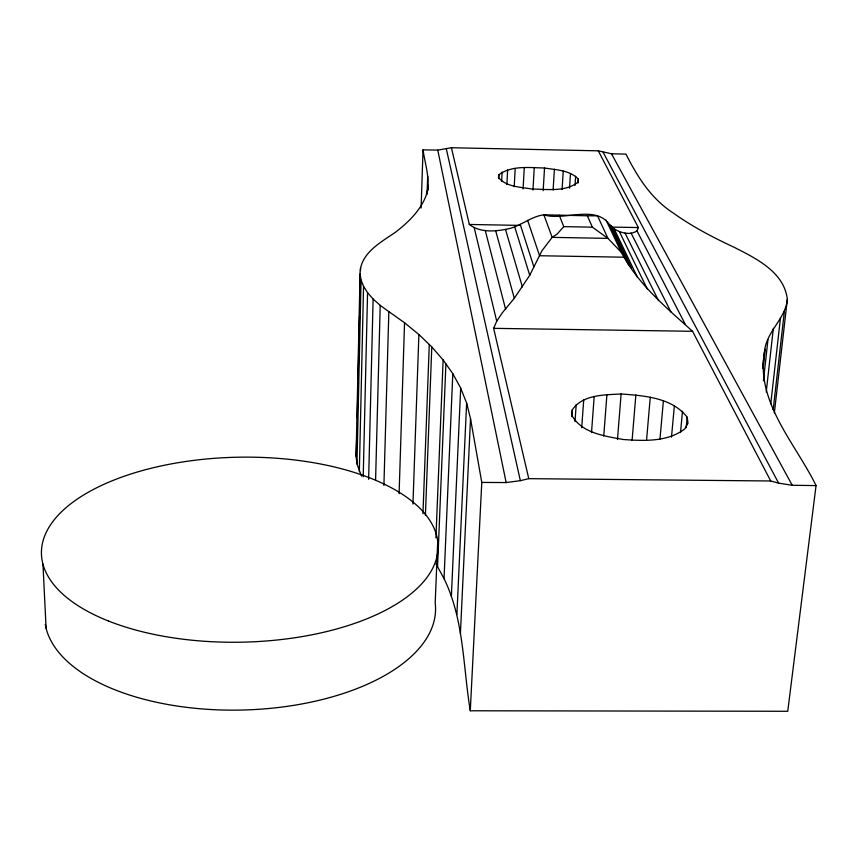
<?xml version="1.0" encoding="UTF-8"?>
<svg xmlns="http://www.w3.org/2000/svg" width="859" height="859" viewBox="0 0 859 859"><rect width="100%" height="100%" fill="white"/><g stroke="black" fill="none" stroke-linecap="round" stroke-linejoin="round"><path stroke-width="1.29" d="M578.29 179.112L578.247 181.979C565.705 192.201 547.237 189.205 532.097 189.055C520.769 186.983 506.338 187.144 498.478 177.512L498.95 174.678C511.76 165.218 529.498 167.741 544.531 167.999C555.966 169.921 569.882 170.05 578.29 179.112L578.021 183.021M572.234 409.926L572.126 415.874C582.252 433.323 605.198 436.147 623.29 439.507C643.896 440.925 667.475 442.138 684.773 428.931L687.984 423.262L687.179 417.238C672.103 397.556 644.014 395.677 621.121 393.991C604.446 394.947 582.617 394.421 572.234 409.926L571.772 416.594M361.51 476.133L356.979 463.914L356.066 456.279L360.071 273.914C359.857 253.545 380.548 242.463 395.129 232.488C406.801 223.523 417.936 213.118 424.389 199.653C432.238 183.751 425.323 166.163 423.036 149.863L437.768 150.11L451.415 147.727L598.283 150.83L611.479 153.761L626.007 154.126C637.249 176.621 651.101 198.461 672.533 212.538C691.592 226.228 712.433 237.159 733.661 247.048C755.523 258.14 784.374 271.981 787.327 299.415L774.356 412.857M356.904 432.711L356.066 456.279M357.237 417.968L357.763 393.851M358.085 379.109L358.622 354.982M358.944 340.239L359.481 316.123M359.803 301.38L360.361 275.911M360.479 270.553L360.544 267.879M356.979 463.914L361.07 280.077L360.071 273.914M359.33 471.666L363.55 286.348L361.07 280.077M363.207 476.809L367.566 292.683L363.55 286.348M368.629 479.29L373.117 299.039L367.566 292.683M375.576 480.396L380.215 305.374L373.117 299.039M383.919 485.399L388.848 311.634L380.215 305.374M399.102 493.689L404.546 322.759L388.848 311.634M421.103 208.028L423.036 149.863M412.954 504.083L418.891 334.516L404.546 322.759M427.063 194.37L427.696 176.245M428.007 190.537L428.19 185.211M422.961 513.703L429.285 344.502M425.409 515.239L431.787 346.918L418.891 334.516M435.921 537.852L443.126 359.975L431.787 346.918M437.736 540.955L435.191 602.997A195.53 97.486 -1.4 0 1 254.243 709.566A195.53 97.486 -1.4 0 1 45.291 624.482M437.553 566.736L445.907 363.905M787.327 299.415C785.609 318.979 766.153 331.574 764.51 351.632C755.469 402.195 795.735 443.706 816.05 485.593L787.746 711.273L470.292 710.78C462.947 666.648 464.182 619.704 444.039 578.676L452.8 373.676L443.126 359.975M451.383 596.2L460.671 388.043L452.8 373.676M456.891 614.518L466.63 403.064L460.671 388.043M460.413 633.598L470.528 418.741L466.63 403.064M470.292 710.78L481.781 482.425L470.528 418.741M498.746 178.64L498.95 174.678M501.602 181.496L502.086 172.122M506.874 184.502L507.637 170.007M514.219 186.65L515.196 168.461M523.088 188.926L524.28 167.58M532.956 190.022L534.266 167.43M543.167 190.655L544.531 167.999M553.11 190.022L554.399 169.266M562.076 189.506L563.257 171.134M569.528 188.196L570.494 173.507M575.015 185.447L575.627 176.224M575.004 421.608L576.206 404.503M581.704 427.803L583.712 399.972M591.518 432.56L594.181 396.59M603.748 435.996L606.926 394.56M617.481 439.475L621.121 393.991M632.095 440.323L635.875 394.925M646.58 439.84L650.263 397.287M659.959 439.271L663.384 400.96M671.491 437.156L674.379 405.706M680.521 432.507L682.518 411.246M686.18 427.761L687.179 417.238M762.62 368.361L764.51 351.632M763.125 367.974L765.186 349.291M763.415 380.762L767.978 339.616M766.228 391.972L773.347 328.288M770.748 403.902L780.509 317.658M773.175 409.764L784.331 311.677M451.415 147.727L469.347 224.457C480.707 233.24 496.523 231.468 509.72 228.505C521.746 225.316 531.249 216.436 543.865 214.804C563.568 221.375 595.405 204.206 609.568 224.671C612.252 226.411 614.035 229.246 617.084 230.47C623.119 233.498 631.14 234.969 636.981 230.878L638.366 227.571L598.283 150.83M770.727 480.986L528.768 478.656L493.635 328.342L496.717 321.223L502.225 312.923L514.305 298.266L529.745 275.277L541.879 250.871L552.165 237.363L557.04 234.153L563.772 226.636L592.388 227.163L607.936 238.373L621.272 252.267C638.033 284.275 666.176 307.522 692.547 331.295L770.727 480.986L778.63 483.145L792.223 485.271L816.05 485.593M481.781 482.425L506.144 482.554L520.35 480.675L528.768 478.656M587.352 215.792L597.52 215.824L607.936 238.373L552.165 237.363L543.865 214.804L587.352 215.792L592.388 227.163M493.635 328.342L692.547 331.295M469.347 224.457L520.318 225.402M611.544 227.077L638.366 227.571M624.192 257.206L539.57 255.735L527.641 220.323M611.479 153.761L792.223 485.271M435.996 563.848L444.039 578.676M603.147 152.29L778.63 483.145M636.981 230.878L685.171 324.101M631.086 233.068L670.954 311.989M625.051 233.068L658.456 300.564M619.328 231.533L647.267 288.989M614.11 228.687L637.324 277.07M611.393 226.014L631.623 268.405M609.568 224.671L628.659 264.83M606.067 220.119L621.272 252.267M559.273 215.265L563.772 226.636M520.21 224.328L533.847 266.741M514.713 226.862L529.745 275.277M505.511 229.45L522.39 286.949M495.654 230.706L514.305 298.266M485.228 230.405L505.65 309.423M474.254 227.903L496.717 321.223M446.347 148.983L520.35 480.675M437.768 150.11L506.144 482.554M42.95 564.041L46.107 628.359M108.459 621.014A198.365 92.504 -1.1 0 0 434.16 565.115A198.365 92.504 -1.1 0 0 176.729 462.926A198.365 92.504 -1.1 0 0 108.459 621.014"/></g></svg>
